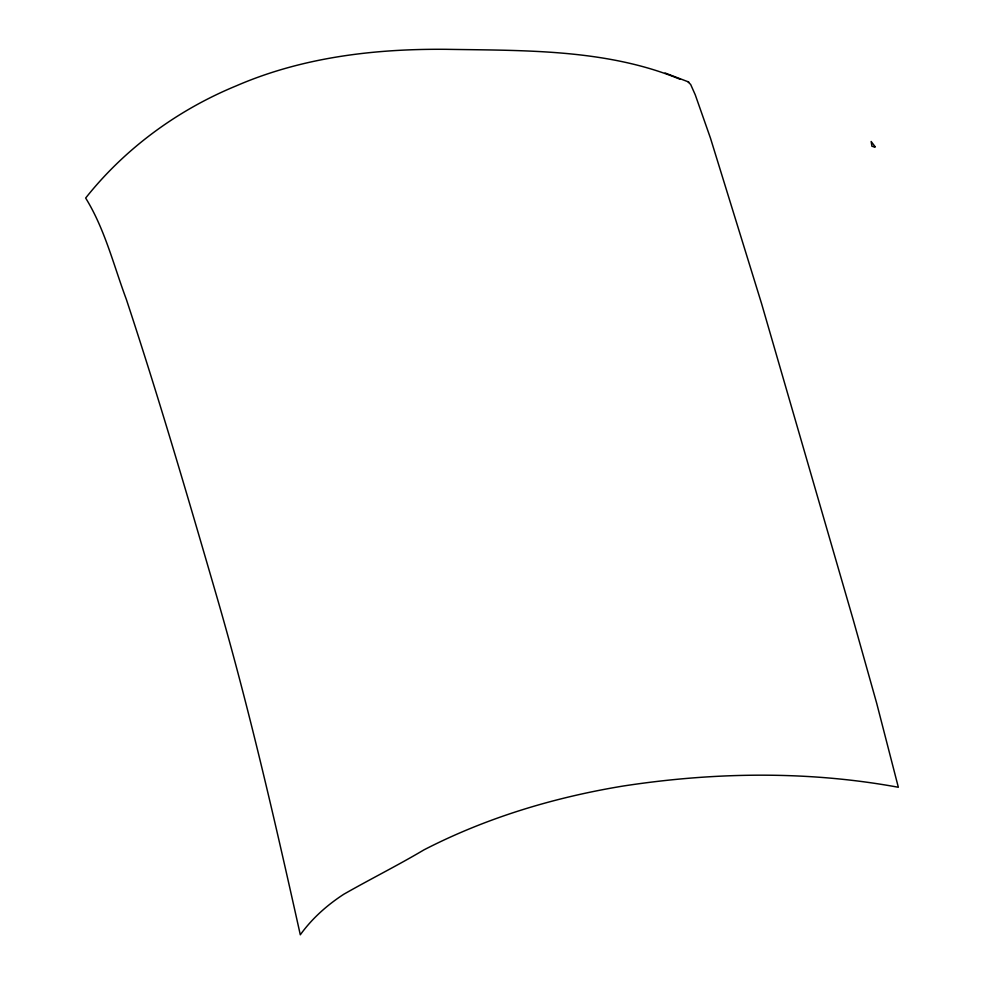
<?xml version="1.0" encoding="UTF-8"?>
<svg xmlns="http://www.w3.org/2000/svg" width="984" height="984" viewBox="0 0 984 984"><rect width="100%" height="100%" fill="white"/><g stroke="black" fill="none" stroke-linecap="round" stroke-linejoin="round"><path stroke-width="1.48" d="M688.21 82.127L690.657 84.464L695.27 94.858L710.485 138.19L761.579 303.638L853.202 619.723L876.719 703.375L898.343 787.261C807.667 770.632 714.126 772.083 623.192 786.031C554.14 797.372 486.244 817.753 423.932 849.881C397.597 865.502 370.365 879.081 343.81 894.235C327.106 905.071 311.94 918.564 300.305 934.8C275.139 821.8 249.321 708.837 217.083 597.608C188.104 497.818 158.941 398.053 126.346 299.382C113.664 265.409 104.87 229.1 85.657 198.042C125.066 148.375 177.772 109.913 236.32 85.829C302.506 57.146 374.978 48.659 446.539 49.323C524.447 50.614 606.476 48.868 679.833 79.175M665.098 73.013L688.812 82.041M874.075 146.739L871.935 146.296L871.148 141.475L875.342 146.997L874.075 146.739"/></g></svg>
